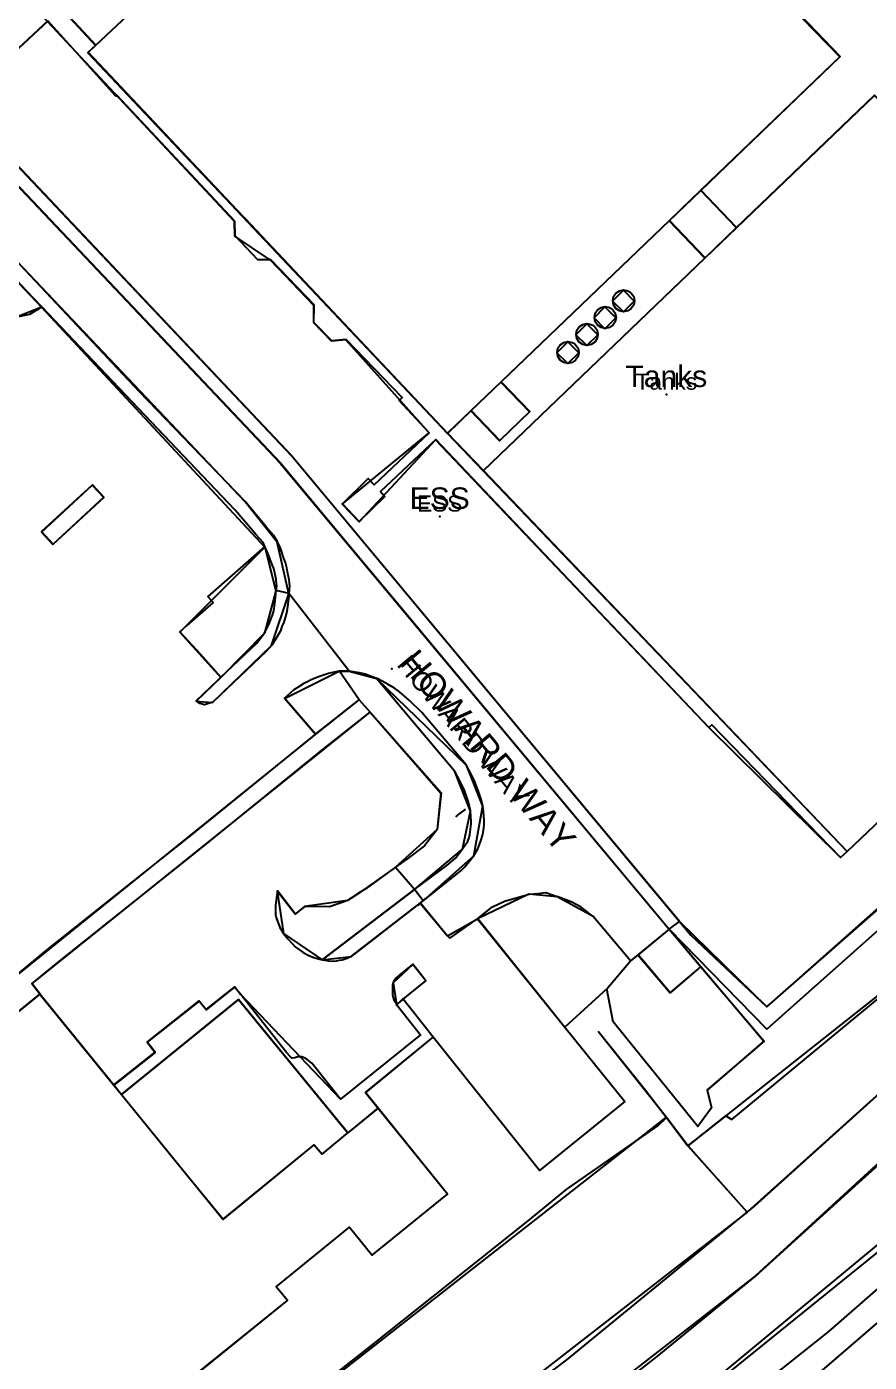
# Model space of a CAD drawing. Header units: millimetres. Extents: x 111502 to 977541, y 8702 to 1044108.
# Drawn here: x 489015.1 to 489132.6, y 243066.6 to 243252.7 of the extents above; entities that cross this region are included whole.
import ezdxf
from ezdxf.enums import TextEntityAlignment as Align

# ---------------------------------------------------------------- set-up
doc = ezdxf.new("R2010")
doc.units = ezdxf.units.MM
doc.header["$LTSCALE"] = 0.25
doc.linetypes.add('DASHED2', pattern=[9.525, 6.35, -3.175])
doc.layers.add('E HVSS As Laid HV', color=10, linetype='Continuous')
doc.layers.add('X HVSS Site Background', color=8, linetype='Continuous')
doc.styles.add('85C29BD3-77E0-4928-B775-6F', font='arial.ttf', dxfattribs={"height": 0.2})
doc.styles.add('OS Master Map$1$Standard', font='txt')

# ---------------------------------------------------------------- blocks, each defined once
blk = doc.blocks.new('Gas OS')
at = {"layer": 'X HVSS Site Background'}
for points in [[(1069.61, -302.08), (1062.46, -302.75), (1035.15, -305.27), (965.5, -313.36), (962.95, -311.2), (963.46, -303.3), (1087.09, -286.74), (1069.61, -302.08), (1085.31, -300.47), (1104.75, -298.45), (1099.96, -309.55), (1108.46, -308.65), (1101.56, -325.54), (1068.57, -386.83), (1009.49, -479.16), (992.49, -502.23), (967.64, -533.19), (944.16, -559.4), (882.61, -620.65), (848.52, -651.9), (799.64, -689.91)], [(812.24, -691.7), (883.53, -632.69), (931.85, -584.7), (955.76, -558.79), (990.45, -517.5), (1013.34, -487.41), (1044.32, -441.61), (1071.09, -397.32), (1090.36, -364.02), (1118.99, -307.49), (1116.98, -307.72), (1121.77, -296.71), (1113.07, -297.55), (1134.52, -242.83), (1164.09, -135.99), (1174.39, -80.49), (1184.65, 0.35)], [(592.04, -822.18), (599.45, -810.61), (605.16, -805.31), (612.82, -801.59), (641.3, -798.72), (660.44, -793.06), (694.55, -775.41), (751.25, -742.71), (802.44, -708.4), (841.54, -679.09), (878.15, -647.59), (920.07, -607.89), (948.96, -578.09), (983.45, -538), (1034.34, -470.4), (1065.03, -422.7), (1114.22, -334.11), (1127.15, -306.61), (1118.99, -307.49), (1123.35, -296.56), (1121.77, -296.71), (1125.46, -287.44)], [(875.51, -617.7), (847.36, -643), (839.12, -633.8), (878.52, -602.61)], [(896.21, -573.52), (850.11, -614.4), (837.92, -602.5), (783.88, -537.64), (738.98, -490.2), (678.35, -440.83), (678.69, -436.36), (684.38, -431.71), (689.79, -432), (687.54, -434.13), (706.36, -454.21), (710.26, -450.52), (715.16, -455.71), (710.59, -460.28), (738.06, -487.99), (749.85, -477.07), (699.05, -423.23), (694.85, -425.82), (694.35, -421.83), (696.55, -416.93), (699.95, -421.03), (720, -402.2)], [(677.42, -426.15), (679.33, -428.16), (674.83, -432.55), (677.4, -434.99), (676.25, -438.63), (677.55, -442.28), (737.77, -491.69), (782.28, -538.64), (836.5, -603.6), (840.91, -608.81)], [(841.47, -510.05), (836.49, -504.84), (840.89, -500.62), (860.28, -482), (809.9, -430.27), (790.99, -448.05), (786.14, -442.98), (781.78, -447.08), (785.14, -450.61), (781.5, -454.09), (778.11, -450.53), (781.78, -447.08)], [(756.53, -480.44), (780.43, -457.97)], [(751.76, -475.29), (756.53, -480.44), (755.47, -481.44), (805.59, -534.49)], [(901.68, -475.05), (919.29, -493.67), (920.51, -492.56), (935.6, -508.33), (941.29, -511.02), (947.8, -511.02), (952.59, -508.43), (924.81, -544.52), (899.31, -573.81), (850.11, -617.5), (836.5, -603.6), (832.14, -607.16), (831.1, -608.01)], [(744.28, -511.88), (749, -516.91), (780.14, -550.32), (781.68, -556.44), (780.09, -562.34), (774.01, -568.5), (770.55, -571.8), (772.84, -571.99), (781.09, -564.03), (783.48, -556.83), (781.88, -549.63), (777.38, -544.04), (731.77, -495.99), (711.11, -479.16), (707.42, -478.35), (701.92, -480.21), (689.47, -491.96), (689.12, -494.5), (688.32, -500.7), (691.76, -497.41), (689.93, -495.38)], [(861.31, -592.76), (860.37, -593.6), (842.01, -575.49), (803.92, -535.37), (793.27, -546.81), (790.91, -544.33), (803.03, -534.43), (791.43, -521.44), (789.43, -521.62), (786.95, -519.06), (786.96, -516.65), (780.92, -510.36), (775.95, -507.01), (775.91, -504.97), (749.85, -477.07)], [(845.86, -505.83), (865.09, -487.4), (869, -491.51), (910.67, -535.17), (916, -540.76), (861.31, -592.76), (810.59, -539.69), (841.47, -510.05), (845.86, -505.83), (840.89, -500.62)], [(836.49, -504.84), (813.05, -527.33), (808.86, -531.36), (805.59, -534.49), (810.59, -539.69)], [(749, -516.91), (745.54, -518.31), (742.26, -517.09), (708.26, -547.3)], [(813.05, -527.33), (817.04, -531.49), (812.86, -535.5), (808.86, -531.36)], [(780.14, -550.32), (768.29, -562.17), (774.01, -568.5)], [(594.86, -564.12), (623.3, -578.92), (631.66, -586.57), (691.47, -653.66), (787.19, -576.44), (782.86, -571.44), (790.49, -567.63), (791.88, -567.63), (795.69, -568.63), (808.19, -580.72), (810.5, -586.42), (809.2, -593.41), (802.19, -599.63), (801, -598.04), (807.69, -592.41), (808.79, -587.12), (806.6, -581.62), (795.69, -568.63)], [(510.77, -621.18), (575.2, -570.3), (582.21, -568.92), (586.02, -573.21), (583.55, -575.26), (613.42, -612.14), (629.18, -599.58), (632.42, -596.99), (685.95, -663.63), (687.99, -661.98), (748.8, -612.65), (759.09, -625.31)], [(787.19, -576.44), (793.29, -571.63), (794.81, -573.36)], [(748.8, -612.65), (747.67, -611.21), (794.81, -573.36), (804.69, -584.62), (804.14, -589.69), (798.32, -594.97), (793.2, -598.6), (791.68, -599.6), (785.69, -600.42), (784.35, -601.48), (781.87, -598.28), (782.72, -604.19), (788.11, -607.85), (801, -598.04)], [(801.5, -600.28), (802.51, -599.27)], [(832.14, -607.16), (836.64, -612.44), (840.91, -608.81), (849.72, -619.2), (841.81, -625.99), (842.41, -628.5), (840.51, -631.09), (828.7, -616.51), (827.8, -611.9), (831.1, -608.01), (825.9, -601.81), (820.88, -599.06), (816.95, -598.7), (809.8, -602.12), (821.96, -617.23), (830.31, -627.6), (818.42, -637.22), (803.61, -618.63)], [(788.11, -607.85), (792.22, -607.37), (801.81, -599.94), (805.61, -604.53), (809.8, -602.12)], [(740.59, -689.65), (783.32, -655.32), (781.72, -653.43), (791.92, -645.12), (795.12, -649.02), (805.62, -640.52), (795.91, -628.52), (794.18, -626.37), (803.61, -618.63), (799.41, -613.33), (802.59, -610.77), (800.75, -608.5), (798.01, -611.04), (798.49, -614.08), (801.82, -618.33), (790.69, -627.27), (776.73, -612.66), (775.93, -611.67), (774.63, -612.69), (771.95, -614.82), (770.98, -613.6), (763.74, -619.34), (764.86, -620.75), (759.09, -625.31), (760.16, -626.62)], [(798.45, -614.21), (799.46, -613.2)], [(826.6, -617.8), (836.11, -629.8)], [(795.91, -628.52), (791.71, -631.97)], [(621.83, -778.28), (611.43, -765.65), (723.86, -712.11), (731.03, -709.02), (731.83, -710.82), (735.23, -708.72), (836.11, -629.8), (839.12, -633.8)], [(847.36, -643), (784.04, -692.22)]]:
    blk.add_lwpolyline(points, dxfattribs=at)
for points in [[(828.58, -516.04), (830.11, -514.52), (831.63, -516.04), (830.11, -517.56)], [(826.03, -518.37), (827.55, -516.85), (829.08, -518.37), (827.55, -519.9)], [(823.49, -520.74), (825, -519.22), (826.53, -520.74), (825, -522.25)], [(820.83, -523.24), (822.35, -521.72), (823.88, -523.24), (822.35, -524.76)], [(748.99, -548.23), (756.08, -541.7), (757.68, -543.43), (750.58, -549.96)], [(791.71, -631.97), (776.46, -613.37), (760.16, -626.62), (774.32, -644.03), (787.02, -633.63), (788.12, -634.93)]]:
    blk.add_lwpolyline(points, close=True, dxfattribs=at)
blk.add_lwpolyline([(808.12, -586.88, 0.030944), (806.72, -587.91)], format="xyb", dxfattribs=at)
blk = doc.blocks.new('OS MAP 060722')
at = {"layer": 'X HVSS Site Background'}
for points in [[(272.12, 3909.39), (316.32, 3944.49), (338.54, 3963.95), (349.01, 3973.78), (365.36, 3989.7), (383.46, 4007.6), (386.56, 4010.7), (404.86, 4030.1), (423.06, 4050.6), (442.46, 4073.4), (460.96, 4096.8), (461.96, 4098.1), (478.86, 4121), (494.96, 4144.4), (501.66, 4154.7), (516.06, 4177.7), (535.14, 4209.7), (580.53, 4297.09), (594.47, 4330.94), (605.15, 4361.2), (608.69, 4372.48)], [(269.82, 3912.49), (322.92, 3955.39), (330.82, 3961.99), (341.12, 3971.5), (363.49, 3993.11), (376.46, 4006.4), (386.56, 4016.6), (389.46, 4019.5), (402.16, 4032.9), (413.36, 4045.4), (436.26, 4072.3), (448.06, 4086.7), (459.66, 4101.6), (470.96, 4116.8), (481.96, 4132.3), (492.66, 4148.1), (501.96, 4162.6), (511.16, 4177.2), (520.06, 4192.2), (528.73, 4206.89), (538.88, 4224.36), (548.02, 4240.2), (576.65, 4296.73)], [(299.12, 3925.09), (335.74, 3956.6), (377.66, 3996.3), (392.86, 4011.5), (406.56, 4026.1), (419.96, 4041.1), (430.56, 4053.6), (441.06, 4066.2), (454.86, 4083.4), (468.26, 4100.8), (480.36, 4117.2), (491.96, 4133.8), (501.06, 4147.1), (509.76, 4160.5), (516.36, 4171), (522.66, 4181.5), (527.06, 4189.7), (537.54, 4208.15), (557.07, 4242.72), (571.87, 4270.11), (584.82, 4297.62)], [(304.96, 3961.21), (305.97, 3962.04), (317.3, 3972.26), (333.11, 3986.5), (346.06, 3999.3), (361.46, 4014.3), (383.96, 4037.2), (394.66, 4048.6), (405.06, 4060.3), (424.16, 4082.6), (433.46, 4094.1), (442.56, 4105.7), (451.46, 4117.5), (468.46, 4141.2), (476.66, 4153.5), (484.76, 4165.9), (492.56, 4178.4), (500.96, 4192.6), (512.79, 4211.4), (532.62, 4245.99), (547.11, 4272.75), (557.63, 4294.69)], [(267.56, 4174.01), (267.92, 4174.35), (317.92, 4122.25), (298.52, 4103.63)], [(207.5, 4127.21), (195.72, 4116.29), (189.42, 4123.09), (188.95, 4122.6), (173.59, 4138.69), (168.63, 4143.65), (168.25, 4144.02), (169.02, 4144.79), (169.88, 4145.65), (172.82, 4148.59), (167.92, 4153.79), (164.02, 4150.09), (145.22, 4170.19), (147.47, 4172.31)], [(136.36, 4167.97), (136.01, 4163.49), (154.82, 4148.14), (180.42, 4127.34), (189.42, 4119.99), (196.62, 4114.09), (241.51, 4066.61), (295.52, 4001.72)], [(135.22, 4162.04), (135.52, 4161.74), (138.82, 4159.04), (155.92, 4145.09), (189.42, 4117.29), (195.42, 4112.59), (239.91, 4065.61), (249.34, 4054.3), (258.08, 4043.82), (294.11, 4000.61)], [(296.71, 3970.41), (297.71, 3971.21), (302.01, 3974.61), (302.81, 3974.11), (333.22, 3999.19), (336.12, 4001.59), (341.32, 4006.39), (345.72, 4010.69), (350.22, 4014.99), (355.72, 4020.39), (361.12, 4025.89), (367.22, 4032.59), (373.42, 4039.29), (378.12, 4044.79), (382.92, 4050.29), (400.32, 4071.39), (415.92, 4090.49), (425.32, 4101.79), (429.42, 4107.69), (440.62, 4123.69), (441.92, 4125.59), (460.03, 4153.08)], [(214.18, 4123.85), (238.09, 4146.31)], [(209.42, 4128.99), (214.18, 4123.85)], [(233.56, 4099.29), (217.11, 4116.88), (216.96, 4116.74), (207.5, 4127.21)], [(241.11, 4047.41), (241.21, 4048.41), (241.11, 4049.31), (240.91, 4050.41), (240.81, 4051.01), (240.61, 4051.71), (240.41, 4052.31), (239.91, 4053.71), (239.51, 4054.61), (239.01, 4055.51), (237.91, 4056.71), (235.01, 4060.21), (220.27, 4075.52), (205.82, 4090.89), (190.72, 4106.89), (189.42, 4108.29), (168.77, 4125.14)], [(263.22, 4069.75), (213.12, 4122.85), (214.18, 4123.85)], [(303.5, 4098.42), (322.72, 4116.85), (326.64, 4112.74)], [(298.52, 4103.63), (294.12, 4099.41)], [(303.5, 4098.42), (298.52, 4103.63)], [(238.56, 4093.9), (236.78, 4093.91), (233.6, 4097.25), (233.56, 4099.29)], [(294.12, 4099.41), (270.68, 4076.91)], [(299.1, 4094.19), (294.12, 4099.41)], [(299.1, 4094.19), (303.5, 4098.42)], [(294.11, 4000.61), (307.71, 3986.71), (356.92, 4030.39), (370.42, 4045.09), (382.42, 4059.69), (382.81, 4060.2), (391.82, 4072.09), (402.62, 4085.69), (407.82, 4092.19), (410.22, 4095.79)], [(318.92, 4011.45), (317.98, 4010.61), (300.03, 4029.09), (299.63, 4028.74), (261.55, 4068.88), (253.88, 4061.61), (254.48, 4060.94), (250.9, 4057.44), (248.55, 4059.92), (252.15, 4063.42), (253, 4062.54), (260.66, 4069.82), (256.44, 4074.29), (256.89, 4074.73), (249.06, 4082.82), (247.07, 4082.64), (244.59, 4085.19), (244.6, 4087.62), (238.56, 4093.9)], [(268.22, 4064.55), (299.1, 4094.19)], [(206.64, 4087.37), (204.52, 4089.59), (201.92, 4092.39)], [(286.22, 4088.21), (286.34, 4088.79), (286.67, 4089.28), (287.16, 4089.61), (287.75, 4089.73), (288.33, 4089.61), (288.64, 4089.43), (288.82, 4089.28), (289.15, 4088.79), (289.27, 4088.21), (289.15, 4087.62), (288.82, 4087.13), (288.33, 4086.8), (287.75, 4086.68), (287.16, 4086.8), (286.67, 4087.13), (286.34, 4087.62), (286.22, 4088.21)], [(199.91, 4087.18), (201.52, 4086.25), (202.77, 4085.99), (203.19, 4085.97), (205.01, 4086.33), (206.64, 4087.37)], [(237.76, 4053.94), (237.51, 4054.51), (236.51, 4055.61), (233.61, 4059.01), (206.64, 4087.37)], [(283.67, 4085.87), (283.78, 4086.46), (284.11, 4086.95), (284.61, 4087.28), (285.19, 4087.4), (285.77, 4087.28), (286.09, 4087.1), (286.26, 4086.95), (286.59, 4086.46), (286.71, 4085.87), (286.59, 4085.29), (286.26, 4084.8), (285.77, 4084.47), (285.19, 4084.35), (284.61, 4084.47), (284.11, 4084.8), (283.78, 4085.29), (283.67, 4085.87)], [(281.12, 4083.51), (281.24, 4084.09), (281.57, 4084.59), (282.06, 4084.92), (282.64, 4085.03), (283.23, 4084.92), (283.54, 4084.74), (283.72, 4084.59), (284.05, 4084.09), (284.17, 4083.51), (284.05, 4082.93), (283.72, 4082.44), (283.23, 4082.11), (282.64, 4081.99), (282.06, 4082.11), (281.57, 4082.44), (281.24, 4082.93), (281.12, 4083.51)], [(278.47, 4081), (278.58, 4081.59), (278.91, 4082.08), (279.41, 4082.41), (279.99, 4082.53), (280.57, 4082.41), (280.89, 4082.23), (281.06, 4082.08), (281.39, 4081.59), (281.51, 4081), (281.39, 4080.42), (281.06, 4079.93), (280.57, 4079.6), (279.99, 4079.48), (279.41, 4079.6), (278.91, 4079.93), (278.58, 4080.42), (278.47, 4081)], [(270.68, 4076.91), (266.5, 4072.9)], [(270.68, 4076.91), (274.67, 4072.76), (270.49, 4068.74), (266.5, 4072.9)], [(266.5, 4072.9), (263.22, 4069.75)], [(295.52, 4001.72), (297.11, 3999.81), (307.71, 3989.81), (334.92, 4013.69), (353.82, 4030.69), (367.32, 4044.79), (388.87, 4071.71)], [(263.22, 4069.75), (268.22, 4064.55)], [(368.29, 4069.05), (373.62, 4063.45), (318.92, 4011.45)], [(318.92, 4011.45), (268.22, 4064.55)], [(206.63, 4056.03), (213.72, 4062.56), (215.32, 4060.83), (208.22, 4054.3), (206.63, 4056.03)], [(237.76, 4053.94), (229.8, 4047.01), (230.55, 4046.17), (226.87, 4042.93), (225.91, 4042.08), (228.71, 4038.98), (231.63, 4035.75)], [(239.31, 4047.81), (239.41, 4048.41), (239.31, 4049.21), (239.31, 4049.41), (239.01, 4050.91), (238.81, 4051.31), (238.21, 4052.91), (237.76, 4053.94)], [(241.11, 4047.41), (241.01, 4046.31), (240.81, 4044.91), (240.61, 4044.21), (240.41, 4043.41), (240.11, 4042.81), (239.91, 4042.21), (239.41, 4041.31), (239.11, 4040.81), (238.71, 4040.21), (237.91, 4039.31), (232.42, 4034.09), (230.47, 4032.25), (229.32, 4031.9), (228.68, 4032.09), (228.18, 4032.45), (230.21, 4034.4), (231.16, 4035.29), (231.63, 4035.75)], [(231.63, 4035.75), (236.61, 4040.51), (237.71, 4041.91), (238.31, 4043.11), (238.81, 4044.41), (239.01, 4045.01), (239.12, 4046.03), (239.31, 4047.81)], [(241.11, 4047.41), (239.31, 4047.81)], [(241.11, 4047.41), (249.51, 4036.61)], [(244.81, 4027.8), (240.49, 4032.81), (241.81, 4034.01), (242.41, 4034.41), (243.38, 4034.99), (243.39, 4035), (244.28, 4035.45), (245.37, 4035.87), (246.61, 4036.31), (248.11, 4036.61)], [(248.11, 4036.61), (249.51, 4036.61)], [(250.91, 4032.61), (248.11, 4036.61)], [(249.51, 4036.61), (250.91, 4036.41), (251.71, 4036.21), (253.31, 4035.61)], [(259.8, 4004.6), (264.61, 4008.41), (265.11, 4008.81), (265.61, 4009.31), (266.81, 4010.81), (267.41, 4011.81), (267.81, 4012.81), (268.11, 4013.81), (268.21, 4014.41), (268.31, 4015.11), (268.31, 4015.81), (268.21, 4017.01), (268.11, 4017.81), (267.91, 4018.71), (267.51, 4019.81), (266.91, 4021.41), (266.51, 4022.21), (265.81, 4023.51), (259.61, 4030.81), (257.91, 4032.51), (256.51, 4033.71), (255.81, 4034.21), (254.91, 4034.71), (254.11, 4035.21), (253.31, 4035.61)], [(258.61, 4006.19), (258.62, 4006.19), (258.63, 4006.2), (263.11, 4009.51), (264.31, 4010.51), (265.31, 4011.81), (266.01, 4012.91), (266.21, 4013.41), (266.31, 4013.81), (266.51, 4015.31), (266.51, 4015.61), (266.41, 4017.11), (266.11, 4018.31), (265.51, 4020.11), (264.91, 4021.31), (264.21, 4022.61), (257.71, 4030.31), (253.31, 4035.61)], [(244.81, 4027.8), (250.91, 4032.61)], [(250.91, 4032.61), (252.43, 4030.88)], [(206.42, 3991.59), (205.32, 3992.99), (205.28, 3993.03), (208.67, 3995.8), (228.87, 4011.9), (245.86, 4025.7), (252.43, 4030.88)], [(252.43, 4030.88), (262.31, 4019.61), (261.75, 4014.54), (260, 4012.24), (257.52, 4010.4), (255.93, 4009.26)], [(149.07, 3950.59), (155.22, 3955.49), (176.52, 3972.44), (188.41, 3982.16), (189.42, 3982.99), (203.63, 3994.65), (207.22, 3997.59), (227.42, 4013.69), (244.42, 4027.49), (244.81, 4027.8)], [(255.93, 4009.26), (251.85, 4006.32), (250.81, 4005.63)], [(255.93, 4009.26), (258.61, 4006.19)], [(243.31, 4003.81), (242.1, 4002.85), (241.97, 4002.75), (239.49, 4005.95), (239.23, 4003.99), (239.24, 4002.64), (239.33, 4002.25), (239.5, 4001.74), (239.85, 4000.86), (240.34, 4000.04), (240.93, 3999.3), (241.48, 3998.66), (241.97, 3998.18), (242.55, 3997.73), (243.09, 3997.36), (243.77, 3997), (244.42, 3996.75), (245.18, 3996.49), (245.73, 3996.37)], [(258.61, 4006.19), (258.61, 4006.18), (245.73, 3996.37)], [(259.8, 4004.6), (258.71, 4006.08), (258.61, 4006.19)], [(267.41, 4002.11), (269.48, 4003.75), (271.12, 4004.53), (274.57, 4005.52), (275.78, 4005.61), (276.9, 4005.73), (278.49, 4005.16)], [(249.29, 4004.63), (246.74, 4003.72), (243.59, 4003.81), (243.31, 4003.81)], [(245.73, 3996.37), (246.4, 3996.25), (246.63, 3996.23), (247.49, 3996.18), (248.13, 3996.29), (248.53, 3996.36), (249.23, 3996.61), (249.83, 3996.85), (259.42, 4004.29)], [(249.29, 4004.63), (250.81, 4005.63)], [(259.42, 4004.29), (259.8, 4004.6)], [(259.42, 4004.29), (263.22, 3999.69)], [(288.71, 3996.21), (283.51, 4002.41), (282.41, 4003.21), (281.81, 4003.71), (281.21, 4004.01), (280.51, 4004.41), (279.71, 4004.71), (279.01, 4005.01), (278.49, 4005.16)], [(263.22, 3999.69), (263.52, 3999.39), (267.41, 4002.11)], [(267.41, 4002.11), (279.57, 3986.99)], [(294.11, 4000.61), (289.75, 3997.05)], [(294.11, 4000.61), (295.52, 4001.72)], [(294.11, 4000.61), (298.52, 3995.41)], [(289.75, 3997.05), (288.71, 3996.21)], [(298.52, 3995.41), (294.25, 3991.77), (289.75, 3997.05)], [(257.02, 3990.89), (260.19, 3993.45), (258.36, 3995.73), (256.42, 3994.19), (256.02, 3993.79), (255.62, 3993.19), (255.52, 3992.79), (255.52, 3991.49), (255.62, 3991.09), (255.72, 3990.79), (255.92, 3990.49), (256.1, 3990.14)], [(285.41, 3992.31), (288.71, 3996.21)], [(298.52, 3995.41), (307.31, 3985.01), (299.41, 3978.21), (300.01, 3975.71), (298.11, 3973.11), (286.31, 3987.71), (285.41, 3992.31)], [(145.6, 3942.26), (163.82, 3957.04), (189.42, 3977.79), (206.42, 3991.59)], [(206.42, 3991.59), (216.7, 3978.92)], [(216.7, 3978.92), (222.47, 3983.48), (221.35, 3984.9), (228.59, 3990.63), (229.55, 3989.42), (232.24, 3991.55)], [(217.76, 3977.61), (234.07, 3990.85), (246.59, 3975.58), (247.56, 3974.39), (249.32, 3972.25)], [(232.24, 3991.55), (233.54, 3992.57), (234.34, 3991.57)], [(256.1, 3990.14), (256.12, 3990.09), (259.42, 3985.89), (248.29, 3976.95), (244.28, 3981.96), (243.88, 3982.27), (243.58, 3982.5), (243.22, 3982.7), (242.89, 3982.82), (242.8, 3982.84), (242.36, 3982.84), (241.94, 3982.7), (241.57, 3982.66), (241.54, 3982.67), (241.34, 3982.83), (240.77, 3983.46), (234.34, 3991.57)], [(257.02, 3990.89), (256.1, 3990.14)], [(261.22, 3985.59), (257.02, 3990.89)], [(285.41, 3992.31), (279.57, 3986.99)], [(253.52, 3975.69), (251.78, 3977.85), (261.22, 3985.59)], [(276.02, 3966.99), (261.22, 3985.59)], [(279.57, 3986.99), (287.91, 3976.61), (276.02, 3966.99)], [(284.21, 3986.41), (290.81, 3978.21), (293.7, 3974.4)], [(278.52, 3930.19), (292.42, 3941.09), (306.12, 3952.29), (321, 3965.73), (334.53, 3977.85), (340.21, 3983.54)], [(216.7, 3978.92), (217.76, 3977.61)], [(217.76, 3977.61), (226.62, 3966.69), (231.92, 3960.19), (244.62, 3970.59), (245.72, 3969.29), (249.32, 3972.25)], [(181.44, 3892.1), (182.32, 3892.49), (188.62, 3895.19), (189.42, 3893.39), (192.82, 3895.49), (202.62, 3902.69), (204.12, 3903.99), (205.72, 3905.19), (207.32, 3906.49), (208.82, 3907.69), (232.52, 3926.79), (252.62, 3942.59), (274.42, 3959.99), (279.82, 3964.39), (292.51, 3973.21), (293.7, 3974.4)], [(198.18, 3914.57), (198.32, 3914.39), (240.92, 3948.89), (239.32, 3950.79), (249.52, 3959.09), (252.72, 3955.19), (263.22, 3963.69), (253.52, 3975.69)], [(253.52, 3975.69), (249.32, 3972.25)], [(293.7, 3974.4), (296.71, 3970.41)], [(296.71, 3970.41), (304.96, 3961.21)], [(79.42, 3825.94), (92.5, 3829.07), (92.62, 3829.1), (97.42, 3830.36), (102.18, 3831.78), (106.26, 3833.13), (110.92, 3834.84), (115.54, 3836.68), (119.51, 3838.39), (124.3, 3840.6), (125.72, 3841.29), (141.22, 3849.49), (169.22, 3865.19), (182.72, 3873.19), (183.52, 3873.69), (187.42, 3876.07), (189.42, 3877.29), (196.12, 3881.39), (222.22, 3898.39), (241.62, 3911.99), (267.82, 3931.49), (279.82, 3940.59), (304.96, 3961.21)]]:
    blk.add_lwpolyline(points, dxfattribs=at)
at = {"layer": 'X HVSS Site Background', "flags": 128}
for points in [[(269.82, 3912.49), (322.92, 3955.39)], [(299.12, 3925.09), (335.74, 3956.6)], [(304.96, 3961.21), (305.97, 3962.04), (305.97, 3962.04), (317.3, 3972.26), (317.3, 3972.26), (333.11, 3986.5)], [(288.41, 4153.01), (317.92, 4122.25), (317.92, 4122.25), (298.52, 4103.63)], [(296.71, 3970.41), (297.71, 3971.21), (297.71, 3971.21), (302.01, 3974.61), (302.01, 3974.61), (302.81, 3974.11), (302.81, 3974.11), (333.22, 3999.19)], [(303.5, 4098.42), (322.72, 4116.85), (322.72, 4116.85), (326.64, 4112.74)], [(298.52, 4103.63), (294.12, 4099.41)], [(303.5, 4098.42), (298.52, 4103.63)], [(263.22, 4069.75), (235.03, 4099.63)], [(294.12, 4099.41), (270.68, 4076.91)], [(299.1, 4094.19), (294.12, 4099.41)], [(238.56, 4093.9), (236.78, 4093.91), (236.78, 4093.91), (233.6, 4097.25), (233.6, 4097.25), (233.58, 4098.18)], [(299.1, 4094.19), (303.5, 4098.42)], [(294.11, 4000.61), (307.71, 3986.71), (307.71, 3986.71), (356.92, 4030.39), (356.92, 4030.39), (370.42, 4045.09), (370.42, 4045.09), (382.42, 4059.69), (382.42, 4059.69), (382.81, 4060.2), (382.81, 4060.2), (391.82, 4072.09), (391.82, 4072.09), (402.62, 4085.69), (402.62, 4085.69), (407.82, 4092.19), (407.82, 4092.19), (410.22, 4095.79)], [(318.92, 4011.45), (317.98, 4010.61), (317.98, 4010.61), (300.03, 4029.09), (300.03, 4029.09), (299.63, 4028.74), (299.63, 4028.74), (261.55, 4068.88), (261.55, 4068.88), (253.88, 4061.61), (253.88, 4061.61), (254.48, 4060.94), (254.48, 4060.94), (250.9, 4057.44), (250.9, 4057.44), (248.55, 4059.92), (248.55, 4059.92), (252.15, 4063.42), (252.15, 4063.42), (253, 4062.54), (253, 4062.54), (260.66, 4069.82), (260.66, 4069.82), (256.44, 4074.29), (256.44, 4074.29), (256.89, 4074.73), (256.89, 4074.73), (249.06, 4082.82), (249.06, 4082.82), (247.07, 4082.64), (247.07, 4082.64), (244.59, 4085.19), (244.59, 4085.19), (244.6, 4087.62), (244.6, 4087.62), (238.56, 4093.9)], [(268.22, 4064.55), (299.1, 4094.19)], [(286.22, 4088.21), (286.34, 4088.79), (286.34, 4088.79), (286.67, 4089.28), (286.67, 4089.28), (287.16, 4089.61), (287.16, 4089.61), (287.75, 4089.73), (287.75, 4089.73), (288.33, 4089.61), (288.33, 4089.61), (288.64, 4089.43), (288.64, 4089.43), (288.82, 4089.28), (288.82, 4089.28), (289.15, 4088.79), (289.15, 4088.79), (289.27, 4088.21), (289.27, 4088.21), (289.15, 4087.62), (289.15, 4087.62), (288.82, 4087.13), (288.82, 4087.13), (288.33, 4086.8), (288.33, 4086.8), (287.75, 4086.68), (287.75, 4086.68), (287.16, 4086.8), (287.16, 4086.8), (286.67, 4087.13), (286.67, 4087.13), (286.34, 4087.62), (286.34, 4087.62), (286.22, 4088.21)], [(222.32, 4086.92), (241.51, 4066.61), (241.51, 4066.61), (295.52, 4001.72)], [(283.67, 4085.87), (283.78, 4086.46), (283.78, 4086.46), (284.11, 4086.95), (284.11, 4086.95), (284.61, 4087.28), (284.61, 4087.28), (285.19, 4087.4), (285.19, 4087.4), (285.77, 4087.28), (285.77, 4087.28), (286.09, 4087.1), (286.09, 4087.1), (286.26, 4086.95), (286.26, 4086.95), (286.59, 4086.46), (286.59, 4086.46), (286.71, 4085.87), (286.71, 4085.87), (286.59, 4085.29), (286.59, 4085.29), (286.26, 4084.8), (286.26, 4084.8), (285.77, 4084.47), (285.77, 4084.47), (285.19, 4084.35), (285.19, 4084.35), (284.61, 4084.47), (284.61, 4084.47), (284.11, 4084.8), (284.11, 4084.8), (283.78, 4085.29), (283.78, 4085.29), (283.67, 4085.87)], [(220.99, 4085.59), (239.91, 4065.61), (239.91, 4065.61), (249.34, 4054.3), (249.34, 4054.3), (258.08, 4043.82), (258.08, 4043.82), (294.11, 4000.61)], [(281.12, 4083.51), (281.24, 4084.09), (281.24, 4084.09), (281.57, 4084.59), (281.57, 4084.59), (282.06, 4084.92), (282.06, 4084.92), (282.64, 4085.03), (282.64, 4085.03), (283.23, 4084.92), (283.23, 4084.92), (283.54, 4084.74), (283.54, 4084.74), (283.72, 4084.59), (283.72, 4084.59), (284.05, 4084.09), (284.05, 4084.09), (284.17, 4083.51), (284.17, 4083.51), (284.05, 4082.93), (284.05, 4082.93), (283.72, 4082.44), (283.72, 4082.44), (283.23, 4082.11), (283.23, 4082.11), (282.64, 4081.99), (282.64, 4081.99), (282.06, 4082.11), (282.06, 4082.11), (281.57, 4082.44), (281.57, 4082.44), (281.24, 4082.93), (281.24, 4082.93), (281.12, 4083.51)], [(278.47, 4081), (278.58, 4081.59), (278.58, 4081.59), (278.91, 4082.08), (278.91, 4082.08), (279.41, 4082.41), (279.41, 4082.41), (279.99, 4082.53), (279.99, 4082.53), (280.57, 4082.41), (280.57, 4082.41), (280.89, 4082.23), (280.89, 4082.23), (281.06, 4082.08), (281.06, 4082.08), (281.39, 4081.59), (281.39, 4081.59), (281.51, 4081), (281.51, 4081), (281.39, 4080.42), (281.39, 4080.42), (281.06, 4079.93), (281.06, 4079.93), (280.57, 4079.6), (280.57, 4079.6), (279.99, 4079.48), (279.99, 4079.48), (279.41, 4079.6), (279.41, 4079.6), (278.91, 4079.93), (278.91, 4079.93), (278.58, 4080.42), (278.58, 4080.42), (278.47, 4081)], [(241.11, 4047.41), (241.21, 4048.41), (241.21, 4048.41), (241.11, 4049.31), (241.11, 4049.31), (240.91, 4050.41), (240.91, 4050.41), (240.81, 4051.01), (240.81, 4051.01), (240.61, 4051.71), (240.61, 4051.71), (240.41, 4052.31), (240.41, 4052.31), (239.91, 4053.71), (239.91, 4053.71), (239.51, 4054.61), (239.51, 4054.61), (239.01, 4055.51), (239.01, 4055.51), (237.91, 4056.71), (237.91, 4056.71), (235.01, 4060.21), (235.01, 4060.21), (220.27, 4075.52), (220.27, 4075.52), (215.74, 4080.34)], [(237.76, 4053.94), (237.51, 4054.51), (237.51, 4054.51), (236.51, 4055.61), (236.51, 4055.61), (233.61, 4059.01), (233.61, 4059.01), (214.5, 4079.1)], [(270.68, 4076.91), (266.5, 4072.9)], [(270.68, 4076.91), (274.67, 4072.76), (274.67, 4072.76), (270.49, 4068.74), (270.49, 4068.74), (266.5, 4072.9)], [(266.5, 4072.9), (263.22, 4069.75)], [(295.52, 4001.72), (297.11, 3999.81), (297.11, 3999.81), (307.71, 3989.81), (307.71, 3989.81), (334.92, 4013.69), (334.92, 4013.69), (353.82, 4030.69), (353.82, 4030.69), (367.32, 4044.79), (367.32, 4044.79), (388.87, 4071.71)], [(263.22, 4069.75), (268.22, 4064.55)], [(368.29, 4069.05), (373.62, 4063.45), (373.62, 4063.45), (318.92, 4011.45)], [(318.92, 4011.45), (268.22, 4064.55)], [(206.63, 4056.03), (213.72, 4062.56), (213.72, 4062.56), (215.32, 4060.83), (215.32, 4060.83), (208.22, 4054.3), (208.22, 4054.3), (206.63, 4056.03)], [(237.76, 4053.94), (229.8, 4047.01), (229.8, 4047.01), (230.55, 4046.17), (230.55, 4046.17), (226.87, 4042.93), (226.87, 4042.93), (225.91, 4042.08), (225.91, 4042.08), (228.71, 4038.98), (228.71, 4038.98), (231.63, 4035.75)], [(239.31, 4047.81), (239.41, 4048.41), (239.41, 4048.41), (239.31, 4049.21), (239.31, 4049.21), (239.31, 4049.41), (239.31, 4049.41), (239.01, 4050.91), (239.01, 4050.91), (238.81, 4051.31), (238.81, 4051.31), (238.21, 4052.91), (238.21, 4052.91), (237.76, 4053.94)], [(241.11, 4047.41), (241.01, 4046.31), (241.01, 4046.31), (240.81, 4044.91), (240.81, 4044.91), (240.61, 4044.21), (240.61, 4044.21), (240.41, 4043.41), (240.41, 4043.41), (240.11, 4042.81), (240.11, 4042.81), (239.91, 4042.21), (239.91, 4042.21), (239.41, 4041.31), (239.41, 4041.31), (239.11, 4040.81), (239.11, 4040.81), (238.71, 4040.21), (238.71, 4040.21), (237.91, 4039.31), (237.91, 4039.31), (232.42, 4034.09), (232.42, 4034.09), (230.47, 4032.25), (230.47, 4032.25), (229.32, 4031.9), (229.32, 4031.9), (228.68, 4032.09), (228.68, 4032.09), (228.18, 4032.45), (228.18, 4032.45), (230.21, 4034.4), (230.21, 4034.4), (231.16, 4035.29), (231.16, 4035.29), (231.63, 4035.75)], [(231.63, 4035.75), (236.61, 4040.51), (236.61, 4040.51), (237.71, 4041.91), (237.71, 4041.91), (238.31, 4043.11), (238.31, 4043.11), (238.81, 4044.41), (238.81, 4044.41), (239.01, 4045.01), (239.01, 4045.01), (239.12, 4046.03), (239.12, 4046.03), (239.31, 4047.81)], [(241.11, 4047.41), (239.31, 4047.81)], [(241.11, 4047.41), (249.51, 4036.61)], [(244.81, 4027.8), (240.49, 4032.81), (240.49, 4032.81), (241.81, 4034.01), (241.81, 4034.01), (242.41, 4034.41), (242.41, 4034.41), (243.38, 4034.99), (243.38, 4034.99), (243.39, 4035), (243.39, 4035), (244.28, 4035.45), (244.28, 4035.45), (245.37, 4035.87), (245.37, 4035.87), (246.61, 4036.31), (246.61, 4036.31), (248.11, 4036.61)], [(248.11, 4036.61), (249.51, 4036.61)], [(250.91, 4032.61), (248.11, 4036.61)], [(249.51, 4036.61), (250.91, 4036.41), (250.91, 4036.41), (251.71, 4036.21), (251.71, 4036.21), (253.31, 4035.61)], [(259.8, 4004.6), (264.61, 4008.41), (264.61, 4008.41), (265.11, 4008.81), (265.11, 4008.81), (265.61, 4009.31), (265.61, 4009.31), (266.81, 4010.81), (266.81, 4010.81), (267.41, 4011.81), (267.41, 4011.81), (267.81, 4012.81), (267.81, 4012.81), (268.11, 4013.81), (268.11, 4013.81), (268.21, 4014.41), (268.21, 4014.41), (268.31, 4015.11), (268.31, 4015.11), (268.31, 4015.81), (268.31, 4015.81), (268.21, 4017.01), (268.21, 4017.01), (268.11, 4017.81), (268.11, 4017.81), (267.91, 4018.71), (267.91, 4018.71), (267.51, 4019.81), (267.51, 4019.81), (266.91, 4021.41), (266.91, 4021.41), (266.51, 4022.21), (266.51, 4022.21), (265.81, 4023.51), (265.81, 4023.51), (259.61, 4030.81), (259.61, 4030.81), (257.91, 4032.51), (257.91, 4032.51), (256.51, 4033.71), (256.51, 4033.71), (255.81, 4034.21), (255.81, 4034.21), (254.91, 4034.71), (254.91, 4034.71), (254.11, 4035.21), (254.11, 4035.21), (253.31, 4035.61)], [(258.61, 4006.19), (258.62, 4006.19), (258.62, 4006.19), (258.63, 4006.2), (258.63, 4006.2), (263.11, 4009.51), (263.11, 4009.51), (264.31, 4010.51), (264.31, 4010.51), (265.31, 4011.81), (265.31, 4011.81), (266.01, 4012.91), (266.01, 4012.91), (266.21, 4013.41), (266.21, 4013.41), (266.31, 4013.81), (266.31, 4013.81), (266.51, 4015.31), (266.51, 4015.31), (266.51, 4015.61), (266.51, 4015.61), (266.41, 4017.11), (266.41, 4017.11), (266.11, 4018.31), (266.11, 4018.31), (265.51, 4020.11), (265.51, 4020.11), (264.91, 4021.31), (264.91, 4021.31), (264.21, 4022.61), (264.21, 4022.61), (257.71, 4030.31), (257.71, 4030.31), (253.31, 4035.61)], [(244.81, 4027.8), (250.91, 4032.61)], [(250.91, 4032.61), (252.43, 4030.88)], [(206.42, 3991.59), (205.32, 3992.99), (205.32, 3992.99), (205.28, 3993.03), (205.28, 3993.03), (208.67, 3995.8), (208.67, 3995.8), (228.87, 4011.9), (228.87, 4011.9), (245.86, 4025.7), (245.86, 4025.7), (252.43, 4030.88)], [(252.43, 4030.88), (262.31, 4019.61), (262.31, 4019.61), (261.75, 4014.54), (261.75, 4014.54), (260, 4012.24), (260, 4012.24), (257.52, 4010.4), (257.52, 4010.4), (255.93, 4009.26)], [(149.07, 3950.59), (155.22, 3955.49), (155.22, 3955.49), (176.52, 3972.44), (176.52, 3972.44), (188.41, 3982.16), (188.41, 3982.16), (189.42, 3982.99), (189.42, 3982.99), (203.63, 3994.65), (203.63, 3994.65), (207.22, 3997.59), (207.22, 3997.59), (227.42, 4013.69), (227.42, 4013.69), (244.42, 4027.49), (244.42, 4027.49), (244.81, 4027.8)], [(255.93, 4009.26), (251.85, 4006.32), (251.85, 4006.32), (250.81, 4005.63)], [(255.93, 4009.26), (258.61, 4006.19)], [(243.31, 4003.81), (242.1, 4002.85), (242.1, 4002.85), (241.97, 4002.75), (241.97, 4002.75), (239.49, 4005.95), (239.49, 4005.95), (239.23, 4003.99), (239.23, 4003.99), (239.24, 4002.64), (239.24, 4002.64), (239.33, 4002.25), (239.33, 4002.25), (239.5, 4001.74), (239.5, 4001.74), (239.85, 4000.86), (239.85, 4000.86), (240.34, 4000.04), (240.34, 4000.04), (240.93, 3999.3), (240.93, 3999.3), (241.48, 3998.66), (241.48, 3998.66), (241.97, 3998.18), (241.97, 3998.18), (242.55, 3997.73), (242.55, 3997.73), (243.09, 3997.36), (243.09, 3997.36), (243.77, 3997), (243.77, 3997), (244.42, 3996.75), (244.42, 3996.75), (245.18, 3996.49), (245.18, 3996.49), (245.73, 3996.37)], [(258.61, 4006.19), (258.61, 4006.18), (258.61, 4006.18), (245.73, 3996.37)], [(259.8, 4004.6), (258.71, 4006.08), (258.71, 4006.08), (258.61, 4006.19)], [(267.41, 4002.11), (269.48, 4003.75), (269.48, 4003.75), (271.12, 4004.53), (271.12, 4004.53), (274.57, 4005.52), (274.57, 4005.52), (275.78, 4005.61), (275.78, 4005.61), (276.9, 4005.73), (276.9, 4005.73), (278.49, 4005.16)], [(249.29, 4004.63), (246.74, 4003.72), (246.74, 4003.72), (243.59, 4003.81), (243.59, 4003.81), (243.31, 4003.81)], [(245.73, 3996.37), (246.4, 3996.25), (246.4, 3996.25), (246.63, 3996.23), (246.63, 3996.23), (247.49, 3996.18), (247.49, 3996.18), (248.13, 3996.29), (248.13, 3996.29), (248.53, 3996.36), (248.53, 3996.36), (249.23, 3996.61), (249.23, 3996.61), (249.83, 3996.85), (249.83, 3996.85), (259.42, 4004.29)], [(249.29, 4004.63), (250.81, 4005.63)], [(259.42, 4004.29), (259.8, 4004.6)], [(259.42, 4004.29), (263.22, 3999.69)], [(288.71, 3996.21), (283.51, 4002.41), (283.51, 4002.41), (282.41, 4003.21), (282.41, 4003.21), (281.81, 4003.71), (281.81, 4003.71), (281.21, 4004.01), (281.21, 4004.01), (280.51, 4004.41), (280.51, 4004.41), (279.71, 4004.71), (279.71, 4004.71), (279.01, 4005.01), (279.01, 4005.01), (278.49, 4005.16)], [(263.22, 3999.69), (263.52, 3999.39), (263.52, 3999.39), (267.41, 4002.11)], [(267.41, 4002.11), (279.57, 3986.99)], [(294.11, 4000.61), (289.75, 3997.05)], [(294.11, 4000.61), (295.52, 4001.72)], [(294.11, 4000.61), (298.52, 3995.41)], [(289.75, 3997.05), (288.71, 3996.21)], [(298.52, 3995.41), (294.25, 3991.77), (294.25, 3991.77), (289.75, 3997.05)], [(257.02, 3990.89), (260.19, 3993.45), (260.19, 3993.45), (258.36, 3995.73), (258.36, 3995.73), (256.42, 3994.19), (256.42, 3994.19), (256.02, 3993.79), (256.02, 3993.79), (255.62, 3993.19), (255.62, 3993.19), (255.52, 3992.79), (255.52, 3992.79), (255.52, 3991.49), (255.52, 3991.49), (255.62, 3991.09), (255.62, 3991.09), (255.72, 3990.79), (255.72, 3990.79), (255.92, 3990.49), (255.92, 3990.49), (256.1, 3990.14)], [(285.41, 3992.31), (288.71, 3996.21)], [(298.52, 3995.41), (307.31, 3985.01), (307.31, 3985.01), (299.41, 3978.21), (299.41, 3978.21), (300.01, 3975.71), (300.01, 3975.71), (298.11, 3973.11), (298.11, 3973.11), (286.31, 3987.71), (286.31, 3987.71), (285.41, 3992.31)], [(145.6, 3942.26), (163.82, 3957.04), (163.82, 3957.04), (189.42, 3977.79), (189.42, 3977.79), (206.42, 3991.59)], [(206.42, 3991.59), (216.7, 3978.92)], [(216.7, 3978.92), (222.47, 3983.48), (222.47, 3983.48), (221.35, 3984.9), (221.35, 3984.9), (228.59, 3990.63), (228.59, 3990.63), (229.55, 3989.42), (229.55, 3989.42), (232.24, 3991.55)], [(217.76, 3977.61), (234.07, 3990.85), (234.07, 3990.85), (246.59, 3975.58), (246.59, 3975.58), (247.56, 3974.39), (247.56, 3974.39), (249.32, 3972.25)], [(232.24, 3991.55), (233.54, 3992.57), (233.54, 3992.57), (234.34, 3991.57)], [(256.1, 3990.14), (256.12, 3990.09), (256.12, 3990.09), (259.42, 3985.89), (259.42, 3985.89), (248.29, 3976.95), (248.29, 3976.95), (244.28, 3981.96), (244.28, 3981.96), (243.88, 3982.27), (243.88, 3982.27), (243.58, 3982.5), (243.58, 3982.5), (243.22, 3982.7), (243.22, 3982.7), (242.89, 3982.82), (242.89, 3982.82), (242.8, 3982.84), (242.8, 3982.84), (242.36, 3982.84), (242.36, 3982.84), (241.94, 3982.7), (241.94, 3982.7), (241.57, 3982.66), (241.57, 3982.66), (241.54, 3982.67), (241.54, 3982.67), (241.34, 3982.83), (241.34, 3982.83), (240.77, 3983.46), (240.77, 3983.46), (234.34, 3991.57)], [(257.02, 3990.89), (256.1, 3990.14)], [(261.22, 3985.59), (257.02, 3990.89)], [(285.41, 3992.31), (279.57, 3986.99)], [(253.52, 3975.69), (251.78, 3977.85), (251.78, 3977.85), (261.22, 3985.59)], [(276.02, 3966.99), (261.22, 3985.59)], [(279.57, 3986.99), (287.91, 3976.61), (287.91, 3976.61), (276.02, 3966.99)], [(284.21, 3986.41), (290.81, 3978.21), (290.81, 3978.21), (293.7, 3974.4)], [(278.52, 3930.19), (292.42, 3941.09), (292.42, 3941.09), (306.12, 3952.29), (306.12, 3952.29), (321, 3965.73), (321, 3965.73), (334.53, 3977.85), (334.53, 3977.85), (340.21, 3983.54)], [(216.7, 3978.92), (217.76, 3977.61)], [(217.76, 3977.61), (226.62, 3966.69), (226.62, 3966.69), (231.92, 3960.19), (231.92, 3960.19), (244.62, 3970.59), (244.62, 3970.59), (245.72, 3969.29), (245.72, 3969.29), (249.32, 3972.25)], [(232.52, 3926.79), (252.62, 3942.59), (252.62, 3942.59), (274.42, 3959.99), (274.42, 3959.99), (279.82, 3964.39), (279.82, 3964.39), (292.51, 3973.21), (292.51, 3973.21), (293.7, 3974.4)], [(198.18, 3914.57), (198.32, 3914.39), (198.32, 3914.39), (240.92, 3948.89), (240.92, 3948.89), (239.32, 3950.79), (239.32, 3950.79), (249.52, 3959.09), (249.52, 3959.09), (252.72, 3955.19), (252.72, 3955.19), (263.22, 3963.69), (263.22, 3963.69), (253.52, 3975.69)], [(253.52, 3975.69), (249.32, 3972.25)], [(293.7, 3974.4), (296.71, 3970.41)], [(296.71, 3970.41), (304.96, 3961.21)], [(267.82, 3931.49), (279.82, 3940.59), (279.82, 3940.59), (304.96, 3961.21)]]:
    blk.add_lwpolyline(points, dxfattribs=at)
at = {"layer": 'X HVSS Site Background'}
for p in [(293.7, 4075.14), (262.11, 4058.15), (255.42, 4036.93)]:
    blk.add_point(p, dxfattribs=at)
at = {"layer": 'X HVSS Site Background', "style": '85C29BD3-77E0-4928-B775-6F'}
for s, p in [('Tanks', (293.7, 4075.14)), ('ESS', (262.11, 4058.15))]:
    blk.add_text(s, height=2.25, dxfattribs=at).set_placement(p, align=Align.BOTTOM_CENTER)
blk.add_text('HOWARD WAY', height=2.625, rotation=309.9, dxfattribs=at).set_placement((255.42, 4036.93), align=Align.BOTTOM_LEFT)
at = {"layer": 'X HVSS Site Background', "char_height": 3, "attachment_point": 8, "style": 'OS Master Map$1$Standard'}
for s, insert in [('{\\farial|b0|i0|c0|p34;Tanks}', (293.7, 4076.14)), ('{\\farial|b0|i0|c0|p34;ESS}', (262.11, 4059.15))]:
    blk.add_mtext(s, dxfattribs=dict(at, insert=insert))
at = {"layer": 'X HVSS Site Background', "insert": (256.32, 4037.68), "char_height": 3.5, "attachment_point": 7, "rotation": 309.9, "style": 'OS Master Map$1$Standard'}
blk.add_mtext('{\\farial|b0|i0|c0|p34;HOWARD WAY}', dxfattribs=at)

msp = doc.modelspace()

# ---------------------------------------------------------------- linework, layer by layer
at = {"lineweight": 0}
msp.add_circle((488727.82, 239008.33), 11388.42, dxfattribs=at)
at = {"layer": 'X HVSS Site Background', "lineweight": 0}
for p in [(489104.28, 243201.45), (489072.69, 243184.46), (489066, 243163.24)]:
    msp.add_point(p, dxfattribs=at)

# ---------------------------------------------------------------- block references
at = {"layer": 'E HVSS As Laid HV', "linetype": 'DASHED2', "lineweight": 0}
msp.add_blockref('OS MAP 060722', (488810.58, 239126.31), dxfattribs=at)
at = {"layer": 'X HVSS Site Background', "lineweight": 0}
msp.add_blockref('Gas OS', (488268.18, 243730.52), dxfattribs=at)

# ---------------------------------------------------------------- texts
at = {"layer": 'X HVSS Site Background', "lineweight": 0, "style": '85C29BD3-77E0-4928-B775-6F'}
for s, p in [('Tanks', (489104.28, 243201.45)), ('ESS', (489072.69, 243184.46))]:
    msp.add_text(s, height=2.25, dxfattribs=at).set_placement(p, align=Align.BOTTOM_CENTER)
msp.add_text('HOWARD WAY', height=2.625, rotation=309.9, dxfattribs=at).set_placement((489066, 243163.24), align=Align.BOTTOM_LEFT)

doc.saveas('drawing.dxf')
